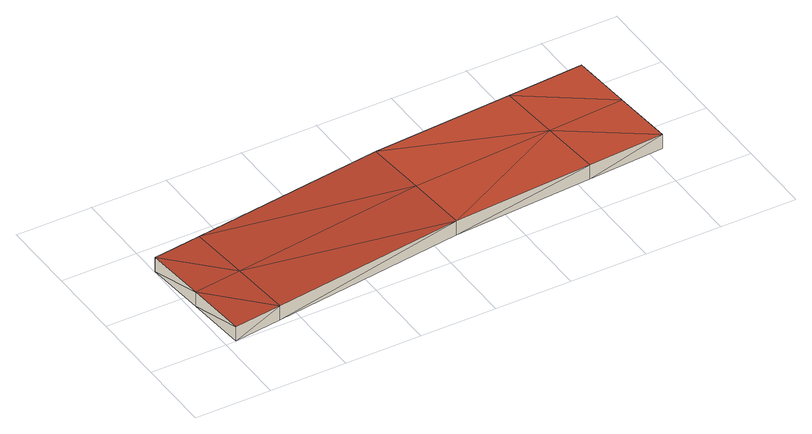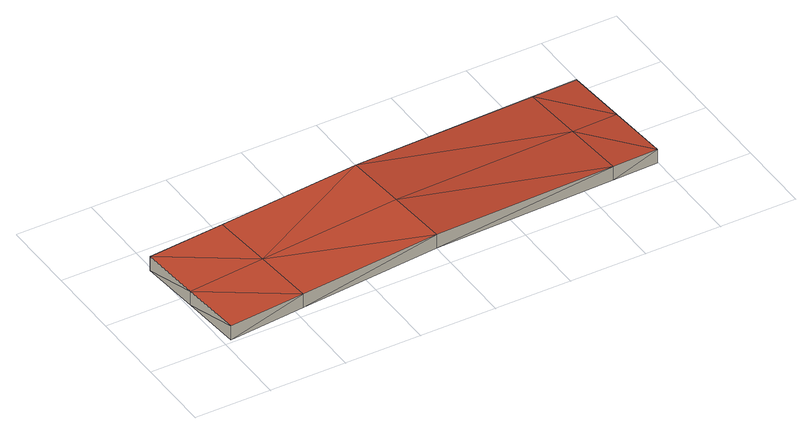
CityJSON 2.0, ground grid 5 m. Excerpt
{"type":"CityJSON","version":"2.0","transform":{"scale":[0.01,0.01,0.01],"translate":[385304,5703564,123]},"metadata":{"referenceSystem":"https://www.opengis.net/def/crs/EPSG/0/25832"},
"CityObjects":{
"building1":{"type":"Building","attributes":{"Geometrietyp2DReferenz":"2000","Gemeindeschluessel":"05954036","function":"53001_1800","roofType":"9999","measuredHeight":1},"geometry":[{"type":"Solid","lod":"2","boundaries":[[[[0,1,2]],[[1,3,2]],[[4,5,0]],[[5,1,0]],[[6,7,4]],[[7,5,4]],[[8,9,6]],[[9,7,6]],[[10,11,8]],[[11,9,8]],[[12,13,10]],[[13,11,10]],[[14,15,12]],[[15,13,12]],[[16,17,14]],[[17,15,14]],[[18,19,16]],[[19,17,16]],[[20,21,18]],[[21,19,18]],[[22,23,20]],[[23,21,20]],[[2,3,22]],[[3,23,22]],[[3,1,24]],[[24,1,5]],[[24,5,25]],[[25,5,7]],[[25,7,26]],[[26,7,9]],[[26,9,13]],[[13,9,11]],[[23,3,21]],[[21,3,24]],[[21,24,19]],[[19,24,25]],[[19,25,26]],[[19,26,17]],[[17,26,15]],[[15,26,13]],[[2,27,0]],[[27,4,0]],[[27,28,4]],[[28,6,4]],[[28,29,6]],[[29,8,6]],[[29,12,8]],[[12,10,8]],[[22,20,2]],[[20,27,2]],[[20,18,27]],[[18,28,27]],[[18,29,28]],[[18,16,29]],[[16,14,29]],[[14,12,29]]]],"semantics":{"surfaces":[{"type":"WallSurface"},{"type":"GroundSurface"},{"type":"RoofSurface"}],"values":[[0,0,0,0,0,0,0,0,0,0,0,0,0,0,0,0,0,0,0,0,0,0,0,0,1,1,1,1,1,1,1,1,1,1,1,1,1,1,1,1,2,2,2,2,2,2,2,2,2,2,2,2,2,2,2,2]]}}]}
},
"vertices":[
[6,801,121],[6,801,21],[38,403,121],[38,403,21],[314,826,136],[314,826,36],[1549,923,197],[1549,923,97],[2482,997,184],[2482,997,84],[2989,1037,178],[2989,1037,78],[3020,638,178],[3020,638,78],[3052,239,178],[3052,239,78],[2545,199,184],[2545,199,84],[1612,126,197],[1612,126,97],[377,28,136],[377,28,36],[69,4,121],[69,4,21],[345,427,36],[1581,525,97],[2513,598,84],[345,427,136],[1581,525,197],[2513,598,184]
]}
